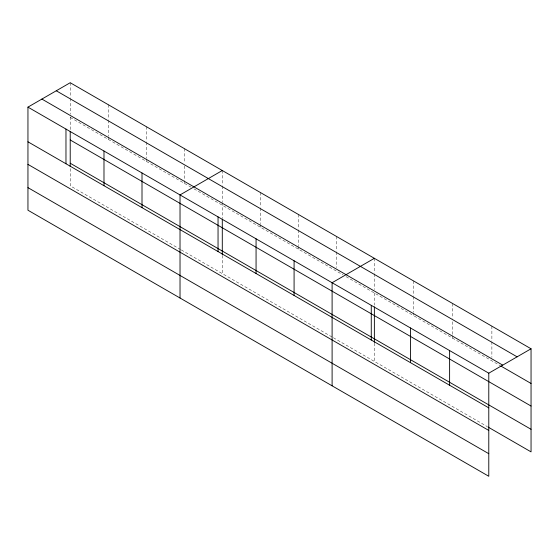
<?xml version="1.0" encoding="UTF-8"?>
<svg xmlns="http://www.w3.org/2000/svg" width="559" height="559" viewBox="0 0 559 559"><rect width="100%" height="100%" fill="white"/><g stroke="black" fill="none" stroke-linecap="round" stroke-linejoin="round"><path stroke-width="0.42" stroke-dasharray="2.79 2.1" d="M70.217 129.555L70.217 114.798M70.217 117.397L190.982 187.125M193.966 188.844L343.058 274.923M346.042 276.642L413.541 315.611L413.541 313.012M414.289 316.045L500.165 365.628M180.55 249.51L70.217 185.812L70.217 167.581M181.291 249.943L332.619 337.315M333.367 337.741L487.357 426.65M491.878 326.17L491.878 340.906M491.878 341.773L491.878 357.376M452.706 303.551L452.706 318.288M452.706 321.753L452.706 334.757M452.706 335.624L452.706 338.23M413.541 280.939L413.541 295.676M413.541 296.543L413.541 312.146M374.369 258.321L374.369 273.058M374.369 273.924L374.369 289.527M374.369 293L374.369 305.151M374.369 343.177L374.369 361.414M336.35 236.373L336.35 251.11M336.35 251.976L336.35 267.579M298.331 214.418L298.331 229.162M298.331 230.028L298.331 245.632M298.331 246.498L298.331 249.097M260.312 192.471L260.312 207.207M260.312 208.074L260.312 223.677M260.312 224.55L260.312 227.15M222.293 170.523L222.293 185.26M222.293 186.126L222.293 201.729M222.293 202.596L222.293 218.227M222.293 255.379L222.293 273.617M184.274 148.575L184.274 162.445M184.274 165.911L184.274 179.781M184.274 180.648L184.274 183.247M146.255 126.62L146.255 141.357M146.255 142.224L146.255 157.834M146.255 158.7L146.255 161.299M108.236 104.673L108.236 119.409M108.236 120.276L108.236 135.879M108.236 136.745L108.236 139.352M70.217 82.725L70.217 97.462M70.217 98.328L70.217 113.931"/><path stroke-width="0.84" d="M70.217 166.708L70.217 131.295M27.95 107.125L488.783 373.188L488.783 476.275L27.95 210.219L27.95 107.125L70.217 82.725L531.05 348.781L531.05 451.875L488.112 427.083M222.293 170.523L180.026 194.923L180.026 298.017M374.369 258.321L332.102 282.728L332.102 385.815M488.783 373.188L531.05 348.781M56.27 90.775L517.103 356.838M41.897 99.076L502.73 365.132M500.92 366.061L531.05 383.46M70.217 139.974L531.05 406.037M70.217 163.235L531.05 429.298M27.95 141.804L488.783 407.86M27.95 164.381L488.783 430.437M27.95 187.642L488.783 453.698M449.611 350.57L449.611 385.249M410.439 327.958L410.439 362.63M374.369 306.891L374.369 342.311M371.267 305.34L371.267 340.019M294.083 260.774L294.083 295.452M256.064 238.826L256.064 273.505M222.293 219.093L222.293 254.513M218.045 216.878L218.045 251.55M142.007 172.976L142.007 207.655M103.988 151.028L103.988 185.7M65.969 129.073L65.969 163.752"/></g></svg>
